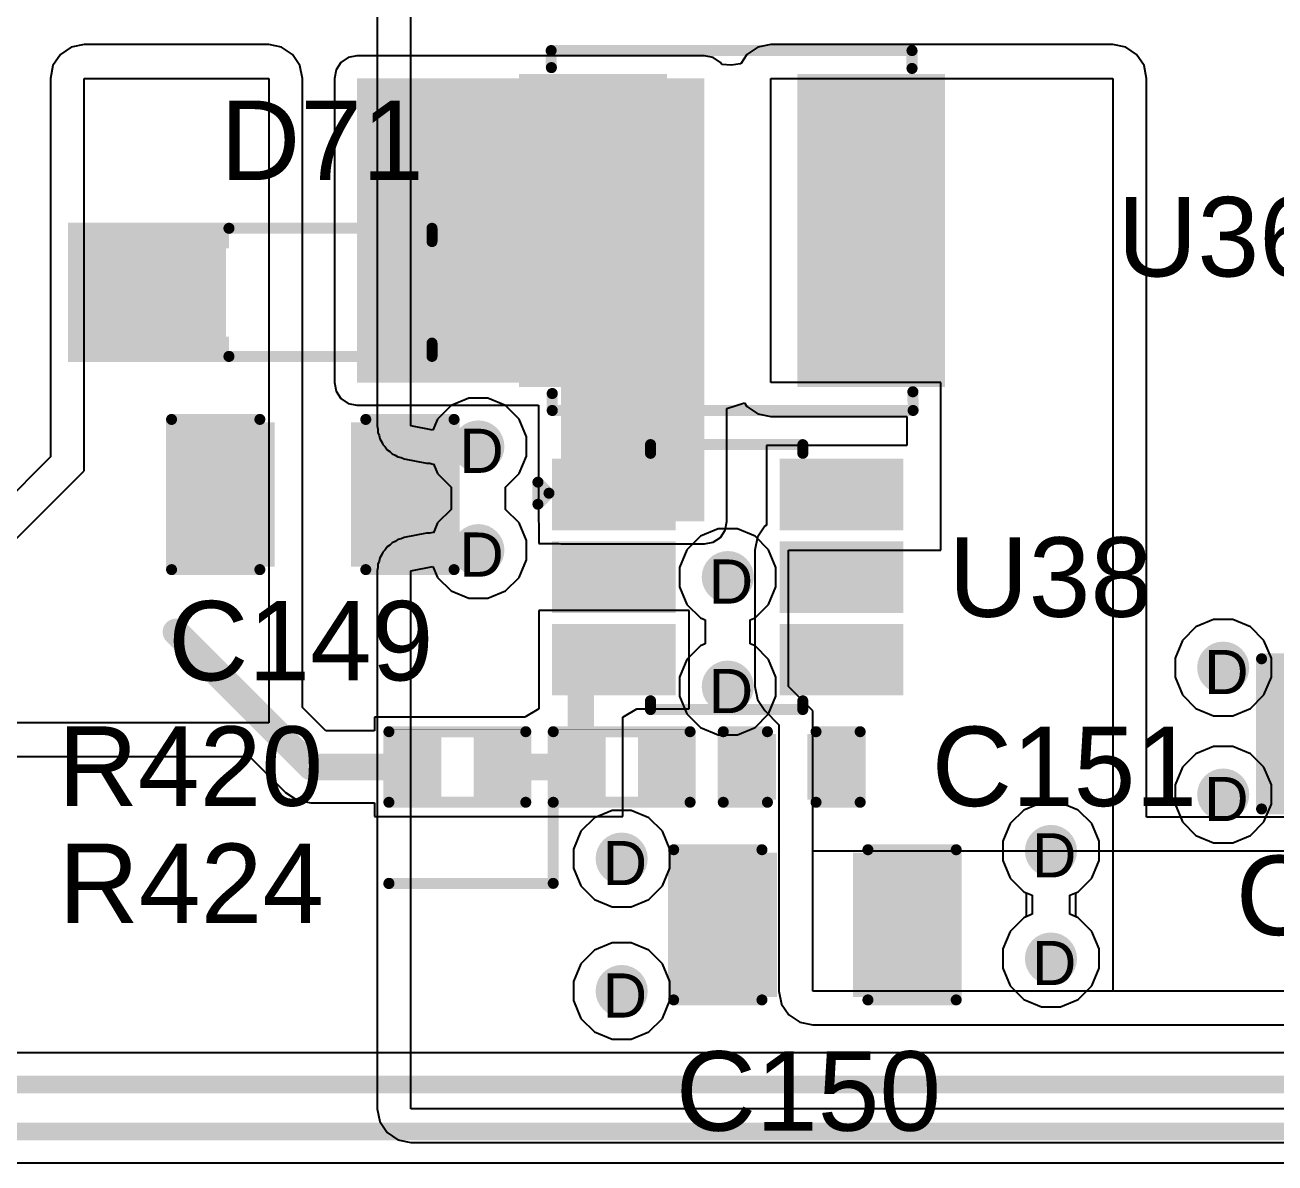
# Model space of a CAD drawing. Header units: inches. Extents: x -11 to 5428, y 0 to 5423.
# Drawn here: x 196.88 to 211.26, y 76.24 to 89.33 of the extents above; entities that cross this region are included whole.
import ezdxf

# ---------------------------------------------------------------- set-up
doc = ezdxf.new("R2010")
doc.units = ezdxf.units.IN
for name, color, linetype in [('Bottom Layer', 5, 'Continuous'), ('Drill Drawing', 1, 'Continuous'), ('GND', 16, 'Continuous'), ('PWR', 76, 'Continuous'), ('Top Layer', 1, 'Continuous'), ('Top Overlay', 2, 'Continuous'), ('Top Paste', 8, 'Continuous'), ('Top Solder', 216, 'Continuous'), ('Via Holes', 16, 'Continuous')]:
    doc.layers.add(name, color=color, linetype=linetype)
doc.styles.add('Arial', font='', dxfattribs={"height": 0.2})
doc.styles.get('Arial').set_extended_font_data('Arial')

# ---------------------------------------------------------------- blocks, each defined once
blk = doc.blocks.new('SOT_23_6_636')
at = {"layer": 'Top Layer'}
for points in [[(-1.92, 1.26), (-0.7, 1.26), (-0.7, 0.64), (-1.92, 0.64)], [(0.7, 1.26), (1.92, 1.26), (1.92, 0.64), (0.7, 0.64)], [(-1.92, 0.31), (-0.7, 0.31), (-0.7, -0.31), (-1.92, -0.31)], [(0.7, 0.31), (1.92, 0.31), (1.92, -0.31), (0.7, -0.31)], [(-1.92, -0.64), (-0.7, -0.64), (-0.7, -1.26), (-1.92, -1.26)], [(0.7, -0.64), (1.92, -0.64), (1.92, -1.26), (0.7, -1.26)]]:
    blk.add_hatch(color=1, dxfattribs=at).paths.add_polyline_path(points)
at = {"layer": 'Top Paste'}
for points in [[(-1.92, 1.26), (-0.7, 1.26), (-0.7, 0.64), (-1.92, 0.64)], [(0.7, 1.26), (1.92, 1.26), (1.92, 0.64), (0.7, 0.64)], [(-1.92, 0.31), (-0.7, 0.31), (-0.7, -0.31), (-1.92, -0.31)], [(0.7, 0.31), (1.92, 0.31), (1.92, -0.31), (0.7, -0.31)], [(-1.92, -0.64), (-0.7, -0.64), (-0.7, -1.26), (-1.92, -1.26)], [(0.7, -0.64), (1.92, -0.64), (1.92, -1.26), (0.7, -1.26)]]:
    blk.add_hatch(color=8, dxfattribs=at).paths.add_polyline_path(points)
at = {"layer": 'Top Solder'}
for points in [[(-2.022, 1.362), (-0.598, 1.362), (-0.598, 0.538), (-2.022, 0.538)], [(0.598, 1.362), (2.022, 1.362), (2.022, 0.538), (0.598, 0.538)], [(-2.022, 0.412), (-0.598, 0.412), (-0.598, -0.412), (-2.022, -0.412)], [(0.598, 0.412), (2.022, 0.412), (2.022, -0.412), (0.598, -0.412)], [(-2.022, -0.538), (-0.598, -0.538), (-0.598, -1.362), (-2.022, -1.362)], [(0.598, -0.538), (2.022, -0.538), (2.022, -1.362), (0.598, -1.362)]]:
    blk.add_hatch(color=216, dxfattribs=at).paths.add_polyline_path(points)
at = {"layer": 'Top Overlay'}
for points in [[(-0.889, 1.424, 0.127, 0.127, 0), (-0.889, 1.524, 0.127, 0.127, 0)], [(-0.889, 1.524, 0.127, 0.127, 0), (0.864, 1.524, 0.127, 0.127, 0)], [(0.864, 1.424, 0.127, 0.127, 0), (0.864, 1.524, 0.127, 0.127, 0)], [(-2.184, 0.838, 0.127, 0.127, 0), (-2.184, 1.092, 0.127, 0.127, 0)], [(-2.184, 1.092, 0.127, 0.127, 0), (-2.057, 0.965, 0.127, 0.127, 0)], [(-2.184, 0.838, 0.127, 0.127, 0), (-2.057, 0.965, 0.127, 0.127, 0)], [(-0.889, -1.524, 0.127, 0.127, 0), (-0.889, -1.424, 0.127, 0.127, 0)], [(0.864, -1.524, 0.127, 0.127, 0), (0.864, -1.424, 0.127, 0.127, 0)], [(-0.889, -1.524, 0.127, 0.127, 0), (0.864, -1.524, 0.127, 0.127, 0)]]:
    blk.add_lwpolyline(points, format="xyseb", dxfattribs=at)
for points in [[(-0.921, 1.524, 0.0635, 0.0635, 1), (-0.857, 1.524, 0.0635, 0.0635, 1)], [(-0.921, 1.524, 0.0635, 0.0635, 1), (-0.857, 1.524, 0.0635, 0.0635, 1)], [(0.832, 1.524, 0.0635, 0.0635, 1), (0.895, 1.524, 0.0635, 0.0635, 1)], [(0.832, 1.524, 0.0635, 0.0635, 1), (0.895, 1.524, 0.0635, 0.0635, 1)], [(-0.921, 1.424, 0.0635, 0.0635, 1), (-0.857, 1.424, 0.0635, 0.0635, 1)], [(0.832, 1.424, 0.0635, 0.0635, 1), (0.895, 1.424, 0.0635, 0.0635, 1)], [(-2.216, 1.092, 0.0635, 0.0635, 1), (-2.153, 1.092, 0.0635, 0.0635, 1)], [(-2.216, 1.092, 0.0635, 0.0635, 1), (-2.153, 1.092, 0.0635, 0.0635, 1)], [(-2.089, 0.965, 0.0635, 0.0635, 1), (-2.026, 0.965, 0.0635, 0.0635, 1)], [(-2.089, 0.965, 0.0635, 0.0635, 1), (-2.026, 0.965, 0.0635, 0.0635, 1)], [(-2.216, 0.838, 0.0635, 0.0635, 1), (-2.153, 0.838, 0.0635, 0.0635, 1)], [(-2.216, 0.838, 0.0635, 0.0635, 1), (-2.153, 0.838, 0.0635, 0.0635, 1)], [(-0.921, -1.424, 0.0635, 0.0635, 1), (-0.857, -1.424, 0.0635, 0.0635, 1)], [(0.832, -1.424, 0.0635, 0.0635, 1), (0.895, -1.424, 0.0635, 0.0635, 1)], [(-0.921, -1.524, 0.0635, 0.0635, 1), (-0.857, -1.524, 0.0635, 0.0635, 1)], [(-0.921, -1.524, 0.0635, 0.0635, 1), (-0.857, -1.524, 0.0635, 0.0635, 1)], [(0.832, -1.524, 0.0635, 0.0635, 1), (0.895, -1.524, 0.0635, 0.0635, 1)], [(0.832, -1.524, 0.0635, 0.0635, 1), (0.895, -1.524, 0.0635, 0.0635, 1)]]:
    blk.add_lwpolyline(points, format="xyseb", close=True, dxfattribs=at)
blk = doc.blocks.new('R___0402_652')
at = {"layer": 'Top Layer'}
for points in [[(-0.698, -0.318), (-0.698, 0.317), (-0.241, 0.317), (-0.241, -0.318)], [(0.241, -0.318), (0.241, 0.317), (0.699, 0.317), (0.699, -0.318)]]:
    blk.add_hatch(color=1, dxfattribs=at).paths.add_polyline_path(points)
at = {"layer": 'Top Paste'}
for points in [[(-0.698, -0.318), (-0.698, 0.317), (-0.241, 0.317), (-0.241, -0.318)], [(0.241, -0.318), (0.241, 0.317), (0.699, 0.317), (0.699, -0.318)]]:
    blk.add_hatch(color=8, dxfattribs=at).paths.add_polyline_path(points)
at = {"layer": 'Top Solder'}
for points in [[(-0.753, -0.373), (-0.753, 0.372), (-0.186, 0.372), (-0.186, -0.373)], [(0.186, -0.373), (0.186, 0.372), (0.754, 0.372), (0.754, -0.373)]]:
    blk.add_hatch(color=216, dxfattribs=at).paths.add_polyline_path(points)
at = {"layer": 'Top Overlay'}
for points in [[(0.787, 0.406, 0.127, 0.127, 0), (-0.787, 0.406, 0.127, 0.127, 0)], [(-0.787, 0.406, 0.127, 0.127, 0), (-0.787, -0.406, 0.127, 0.127, 0)], [(0.787, 0.406, 0.127, 0.127, 0), (0.787, -0.406, 0.127, 0.127, 0)], [(0.787, -0.406, 0.127, 0.127, 0), (-0.787, -0.406, 0.127, 0.127, 0)], [(0.813, -0.432, 0.00323, 0.00323, 0), (-0.813, -0.432, 0.00323, 0.00323, 0)]]:
    blk.add_lwpolyline(points, format="xyseb", dxfattribs=at)
for points in [[(-0.819, 0.406, 0.0635, 0.0635, 1), (-0.756, 0.406, 0.0635, 0.0635, 1)], [(-0.819, 0.406, 0.0635, 0.0635, 1), (-0.756, 0.406, 0.0635, 0.0635, 1)], [(0.756, 0.406, 0.0635, 0.0635, 1), (0.819, 0.406, 0.0635, 0.0635, 1)], [(0.756, 0.406, 0.0635, 0.0635, 1), (0.819, 0.406, 0.0635, 0.0635, 1)], [(-0.819, -0.406, 0.0635, 0.0635, 1), (-0.756, -0.406, 0.0635, 0.0635, 1)], [(-0.819, -0.406, 0.0635, 0.0635, 1), (-0.756, -0.406, 0.0635, 0.0635, 1)], [(-0.814, -0.432, 0.00161, 0.00161, 1), (-0.812, -0.432, 0.00161, 0.00161, 1)], [(0.756, -0.406, 0.0635, 0.0635, 1), (0.819, -0.406, 0.0635, 0.0635, 1)], [(0.756, -0.406, 0.0635, 0.0635, 1), (0.819, -0.406, 0.0635, 0.0635, 1)], [(0.812, -0.432, 0.00161, 0.00161, 1), (0.814, -0.432, 0.00161, 0.00161, 1)]]:
    blk.add_lwpolyline(points, format="xyseb", close=True, dxfattribs=at)
blk = doc.blocks.new('R___0402_656')
at = {"layer": 'Top Layer'}
for points in [[(-0.699, -0.317), (-0.699, 0.318), (-0.241, 0.318), (-0.241, -0.317)], [(0.241, -0.317), (0.241, 0.318), (0.698, 0.318), (0.698, -0.317)]]:
    blk.add_hatch(color=1, dxfattribs=at).paths.add_polyline_path(points)
at = {"layer": 'Top Paste'}
for points in [[(-0.699, -0.317), (-0.699, 0.318), (-0.241, 0.318), (-0.241, -0.317)], [(0.241, -0.317), (0.241, 0.318), (0.698, 0.318), (0.698, -0.317)]]:
    blk.add_hatch(color=8, dxfattribs=at).paths.add_polyline_path(points)
at = {"layer": 'Top Solder'}
for points in [[(-0.754, -0.372), (-0.754, 0.373), (-0.186, 0.373), (-0.186, -0.372)], [(0.186, -0.372), (0.186, 0.373), (0.753, 0.373), (0.753, -0.372)]]:
    blk.add_hatch(color=216, dxfattribs=at).paths.add_polyline_path(points)
at = {"layer": 'Top Overlay'}
for points in [[(0.787, 0.406, 0.127, 0.127, 0), (-0.787, 0.406, 0.127, 0.127, 0)], [(-0.787, 0.406, 0.127, 0.127, 0), (-0.787, -0.406, 0.127, 0.127, 0)], [(0.787, 0.406, 0.127, 0.127, 0), (0.787, -0.406, 0.127, 0.127, 0)], [(0.787, -0.406, 0.127, 0.127, 0), (-0.787, -0.406, 0.127, 0.127, 0)], [(0.813, -0.432, 0.00323, 0.00323, 0), (-0.813, -0.432, 0.00323, 0.00323, 0)]]:
    blk.add_lwpolyline(points, format="xyseb", dxfattribs=at)
for points in [[(-0.819, 0.406, 0.0635, 0.0635, 1), (-0.756, 0.406, 0.0635, 0.0635, 1)], [(-0.819, 0.406, 0.0635, 0.0635, 1), (-0.756, 0.406, 0.0635, 0.0635, 1)], [(0.756, 0.406, 0.0635, 0.0635, 1), (0.819, 0.406, 0.0635, 0.0635, 1)], [(0.756, 0.406, 0.0635, 0.0635, 1), (0.819, 0.406, 0.0635, 0.0635, 1)], [(-0.819, -0.406, 0.0635, 0.0635, 1), (-0.756, -0.406, 0.0635, 0.0635, 1)], [(-0.819, -0.406, 0.0635, 0.0635, 1), (-0.756, -0.406, 0.0635, 0.0635, 1)], [(-0.814, -0.432, 0.00161, 0.00161, 1), (-0.812, -0.432, 0.00161, 0.00161, 1)], [(0.756, -0.406, 0.0635, 0.0635, 1), (0.819, -0.406, 0.0635, 0.0635, 1)], [(0.756, -0.406, 0.0635, 0.0635, 1), (0.819, -0.406, 0.0635, 0.0635, 1)], [(0.812, -0.432, 0.00161, 0.00161, 1), (0.814, -0.432, 0.00161, 0.00161, 1)]]:
    blk.add_lwpolyline(points, format="xyseb", close=True, dxfattribs=at)
blk = doc.blocks.new('YNR4018_220M_769')
at = {"layer": 'Top Layer'}
for points in [[(-2.4, 1.75), (-0.8, 1.75), (-0.8, -1.75), (-2.4, -1.75)], [(0.8, 1.75), (2.4, 1.75), (2.4, -1.75), (0.8, -1.75)]]:
    blk.add_hatch(color=1, dxfattribs=at).paths.add_polyline_path(points)
at = {"layer": 'Top Paste'}
for points in [[(-2.4, 1.75), (-0.8, 1.75), (-0.8, -1.75), (-2.4, -1.75)], [(0.8, 1.75), (2.4, 1.75), (2.4, -1.75), (0.8, -1.75)]]:
    blk.add_hatch(color=8, dxfattribs=at).paths.add_polyline_path(points)
at = {"layer": 'Top Solder'}
for points in [[(-2.451, 1.801), (-0.749, 1.801), (-0.749, -1.801), (-2.451, -1.801)], [(0.749, 1.801), (2.451, 1.801), (2.451, -1.801), (0.749, -1.801)]]:
    blk.add_hatch(color=216, dxfattribs=at).paths.add_polyline_path(points)
at = {"layer": 'Top Overlay'}
for points in [[(-2.08, 1.855, 0.127, 0.127, 0), (-2.083, 2.07, 0.127, 0.127, 0)], [(2.07, 2.07, 0.127, 0.127, 0), (-2.083, 2.07, 0.127, 0.127, 0)], [(2.07, 2.07, 0.127, 0.127, 0), (2.07, 1.875, 0.127, 0.127, 0)], [(-2.07, -1.865, 0.127, 0.127, 0), (-2.07, -2.071, 0.127, 0.127, 0)], [(2.083, -2.071, 0.127, 0.127, 0), (2.08, -1.875, 0.127, 0.127, 0)], [(2.083, -2.071, 0.127, 0.127, 0), (-2.07, -2.071, 0.127, 0.127, 0)]]:
    blk.add_lwpolyline(points, format="xyseb", dxfattribs=at)
for points in [[(-2.114, 2.07, 0.0635, 0.0635, 1), (-2.051, 2.07, 0.0635, 0.0635, 1)], [(-2.114, 2.07, 0.0635, 0.0635, 1), (-2.051, 2.07, 0.0635, 0.0635, 1)], [(2.038, 2.07, 0.0635, 0.0635, 1), (2.102, 2.07, 0.0635, 0.0635, 1)], [(2.038, 2.07, 0.0635, 0.0635, 1), (2.102, 2.07, 0.0635, 0.0635, 1)], [(-2.112, 1.855, 0.0635, 0.0635, 1), (-2.048, 1.855, 0.0635, 0.0635, 1)], [(2.038, 1.875, 0.0635, 0.0635, 1), (2.102, 1.875, 0.0635, 0.0635, 1)], [(-2.102, -1.865, 0.0635, 0.0635, 1), (-2.038, -1.865, 0.0635, 0.0635, 1)], [(2.048, -1.875, 0.0635, 0.0635, 1), (2.112, -1.875, 0.0635, 0.0635, 1)], [(-2.102, -2.071, 0.0635, 0.0635, 1), (-2.038, -2.071, 0.0635, 0.0635, 1)], [(-2.102, -2.071, 0.0635, 0.0635, 1), (-2.038, -2.071, 0.0635, 0.0635, 1)], [(2.051, -2.071, 0.0635, 0.0635, 1), (2.114, -2.071, 0.0635, 0.0635, 1)], [(2.051, -2.071, 0.0635, 0.0635, 1), (2.114, -2.071, 0.0635, 0.0635, 1)]]:
    blk.add_lwpolyline(points, format="xyseb", close=True, dxfattribs=at)
blk = doc.blocks.new('SOD_123_778')
at = {"layer": 'Top Layer'}
for points in [[(-1.1, 0.45), (-1.1, -0.45), (-2.05, -0.45), (-2.05, 0.45)], [(2.05, 0.45), (2.05, -0.45), (1.1, -0.45), (1.1, 0.45)]]:
    blk.add_hatch(color=1, dxfattribs=at).paths.add_polyline_path(points)
at = {"layer": 'Top Overlay'}
for points in [[(0.965, 0.508), (2.819, 0.508), (2.819, 0.8), (0.965, 0.8)], [(2.12, -0.788), (2.819, -0.788), (2.819, 0.786), (2.12, 0.786)], [(0.965, -0.8), (2.819, -0.8), (2.819, -0.508), (0.965, -0.508)]]:
    blk.add_hatch(color=2, dxfattribs=at).paths.add_polyline_path(points)
at = {"layer": 'Top Paste'}
for points in [[(-1.1, 0.45), (-1.1, -0.45), (-2.05, -0.45), (-2.05, 0.45)], [(2.05, 0.45), (2.05, -0.45), (1.1, -0.45), (1.1, 0.45)]]:
    blk.add_hatch(color=8, dxfattribs=at).paths.add_polyline_path(points)
at = {"layer": 'Top Solder'}
for points in [[(-0.998, 0.552), (-0.998, -0.552), (-2.152, -0.552), (-2.152, 0.552)], [(2.152, 0.552), (2.152, -0.552), (0.998, -0.552), (0.998, 0.552)]]:
    blk.add_hatch(color=216, dxfattribs=at).paths.add_polyline_path(points)
at = {"layer": 'Top Overlay'}
for points in [[(0.965, 0.737, 0.127, 0.127, 0), (-1.372, 0.737, 0.127, 0.127, 0)], [(-1.372, 0.737, 0.127, 0.127, 0), (-1.372, 0.584, 0.127, 0.127, 0)], [(-1.372, -0.584, 0.127, 0.127, 0), (-1.372, -0.737, 0.127, 0.127, 0)], [(0.965, -0.737, 0.127, 0.127, 0), (-1.372, -0.737, 0.127, 0.127, 0)]]:
    blk.add_lwpolyline(points, format="xyseb", dxfattribs=at)
for points in [[(-1.403, 0.737, 0.0635, 0.0635, 1), (-1.34, 0.737, 0.0635, 0.0635, 1)], [(-1.403, 0.737, 0.0635, 0.0635, 1), (-1.34, 0.737, 0.0635, 0.0635, 1)], [(0.933, 0.737, 0.0635, 0.0635, 1), (0.997, 0.737, 0.0635, 0.0635, 1)], [(-1.403, 0.584, 0.0635, 0.0635, 1), (-1.34, 0.584, 0.0635, 0.0635, 1)], [(-1.403, -0.584, 0.0635, 0.0635, 1), (-1.34, -0.584, 0.0635, 0.0635, 1)], [(-1.403, -0.737, 0.0635, 0.0635, 1), (-1.34, -0.737, 0.0635, 0.0635, 1)], [(-1.403, -0.737, 0.0635, 0.0635, 1), (-1.34, -0.737, 0.0635, 0.0635, 1)], [(0.933, -0.737, 0.0635, 0.0635, 1), (0.997, -0.737, 0.0635, 0.0635, 1)]]:
    blk.add_lwpolyline(points, format="xyseb", close=True, dxfattribs=at)
blk = doc.blocks.new('C___0402_782')
at = {"layer": 'Top Layer'}
for points in [[(-0.698, -0.318), (-0.698, 0.317), (-0.241, 0.317), (-0.241, -0.318)], [(0.241, -0.318), (0.241, 0.317), (0.699, 0.317), (0.699, -0.318)]]:
    blk.add_hatch(color=1, dxfattribs=at).paths.add_polyline_path(points)
at = {"layer": 'Top Paste'}
for points in [[(-0.698, -0.318), (-0.698, 0.317), (-0.241, 0.317), (-0.241, -0.318)], [(0.241, -0.318), (0.241, 0.317), (0.699, 0.317), (0.699, -0.318)]]:
    blk.add_hatch(color=8, dxfattribs=at).paths.add_polyline_path(points)
at = {"layer": 'Top Solder'}
for points in [[(-0.758, -0.378), (-0.758, 0.377), (-0.181, 0.377), (-0.181, -0.378)], [(0.181, -0.378), (0.181, 0.377), (0.759, 0.377), (0.759, -0.378)]]:
    blk.add_hatch(color=216, dxfattribs=at).paths.add_polyline_path(points)
at = {"layer": 'Top Overlay'}
for points in [[(-0.787, 0.406, 0.127, 0.127, 0), (-0.787, -0.406, 0.127, 0.127, 0)], [(-0.279, 0.406, 0.127, 0.127, 0), (-0.787, 0.406, 0.127, 0.127, 0)], [(0.787, 0.406, 0.127, 0.127, 0), (0.279, 0.406, 0.127, 0.127, 0)], [(0.787, 0.406, 0.127, 0.127, 0), (0.787, -0.406, 0.127, 0.127, 0)], [(-0.279, -0.406, 0.127, 0.127, 0), (-0.787, -0.406, 0.127, 0.127, 0)], [(0.787, -0.406, 0.127, 0.127, 0), (0.279, -0.406, 0.127, 0.127, 0)]]:
    blk.add_lwpolyline(points, format="xyseb", dxfattribs=at)
for points in [[(-0.819, 0.406, 0.0635, 0.0635, 1), (-0.756, 0.406, 0.0635, 0.0635, 1)], [(-0.819, 0.406, 0.0635, 0.0635, 1), (-0.756, 0.406, 0.0635, 0.0635, 1)], [(-0.311, 0.406, 0.0635, 0.0635, 1), (-0.248, 0.406, 0.0635, 0.0635, 1)], [(0.248, 0.406, 0.0635, 0.0635, 1), (0.311, 0.406, 0.0635, 0.0635, 1)], [(0.756, 0.406, 0.0635, 0.0635, 1), (0.819, 0.406, 0.0635, 0.0635, 1)], [(0.756, 0.406, 0.0635, 0.0635, 1), (0.819, 0.406, 0.0635, 0.0635, 1)], [(-0.819, -0.406, 0.0635, 0.0635, 1), (-0.756, -0.406, 0.0635, 0.0635, 1)], [(-0.819, -0.406, 0.0635, 0.0635, 1), (-0.756, -0.406, 0.0635, 0.0635, 1)], [(-0.311, -0.406, 0.0635, 0.0635, 1), (-0.248, -0.406, 0.0635, 0.0635, 1)], [(0.248, -0.406, 0.0635, 0.0635, 1), (0.311, -0.406, 0.0635, 0.0635, 1)], [(0.756, -0.406, 0.0635, 0.0635, 1), (0.819, -0.406, 0.0635, 0.0635, 1)], [(0.756, -0.406, 0.0635, 0.0635, 1), (0.819, -0.406, 0.0635, 0.0635, 1)]]:
    blk.add_lwpolyline(points, format="xyseb", close=True, dxfattribs=at)
blk = doc.blocks.new('C___0805_783')
at = {"layer": 'Top Layer'}
for points in [[(-1.524, 0.762), (-0.508, 0.762), (-0.508, -0.762), (-1.524, -0.762)], [(0.508, 0.762), (1.524, 0.762), (1.524, -0.762), (0.508, -0.762)]]:
    blk.add_hatch(color=1, dxfattribs=at).paths.add_polyline_path(points)
at = {"layer": 'Top Paste'}
for points in [[(-1.524, 0.762), (-0.508, 0.762), (-0.508, -0.762), (-1.524, -0.762)], [(0.508, 0.762), (1.524, 0.762), (1.524, -0.762), (0.508, -0.762)]]:
    blk.add_hatch(color=8, dxfattribs=at).paths.add_polyline_path(points)
at = {"layer": 'Top Solder'}
for points in [[(-1.594, 0.832), (-0.438, 0.832), (-0.438, -0.832), (-1.594, -0.832)], [(0.438, 0.832), (1.594, 0.832), (1.594, -0.832), (0.438, -0.832)]]:
    blk.add_hatch(color=216, dxfattribs=at).paths.add_polyline_path(points)
at = {"layer": 'Top Overlay'}
for points in [[(-1.626, -0.864, 0.127, 0.127, 0), (-1.626, 0.864, 0.127, 0.127, 0)], [(-1.626, 0.864, 0.127, 0.127, 0), (-0.61, 0.864, 0.127, 0.127, 0)], [(0.61, 0.864, 0.127, 0.127, 0), (1.626, 0.864, 0.127, 0.127, 0)], [(1.626, -0.864, 0.127, 0.127, 0), (1.626, 0.864, 0.127, 0.127, 0)], [(-1.626, -0.864, 0.127, 0.127, 0), (-0.61, -0.864, 0.127, 0.127, 0)], [(0.61, -0.864, 0.127, 0.127, 0), (1.626, -0.864, 0.127, 0.127, 0)]]:
    blk.add_lwpolyline(points, format="xyseb", dxfattribs=at)
for points in [[(-1.657, 0.864, 0.0635, 0.0635, 1), (-1.594, 0.864, 0.0635, 0.0635, 1)], [(-1.657, 0.864, 0.0635, 0.0635, 1), (-1.594, 0.864, 0.0635, 0.0635, 1)], [(-0.641, 0.864, 0.0635, 0.0635, 1), (-0.578, 0.864, 0.0635, 0.0635, 1)], [(0.578, 0.864, 0.0635, 0.0635, 1), (0.641, 0.864, 0.0635, 0.0635, 1)], [(1.594, 0.864, 0.0635, 0.0635, 1), (1.657, 0.864, 0.0635, 0.0635, 1)], [(1.594, 0.864, 0.0635, 0.0635, 1), (1.657, 0.864, 0.0635, 0.0635, 1)], [(-1.657, -0.864, 0.0635, 0.0635, 1), (-1.594, -0.864, 0.0635, 0.0635, 1)], [(-1.657, -0.864, 0.0635, 0.0635, 1), (-1.594, -0.864, 0.0635, 0.0635, 1)], [(-0.641, -0.864, 0.0635, 0.0635, 1), (-0.578, -0.864, 0.0635, 0.0635, 1)], [(0.578, -0.864, 0.0635, 0.0635, 1), (0.641, -0.864, 0.0635, 0.0635, 1)], [(1.594, -0.864, 0.0635, 0.0635, 1), (1.657, -0.864, 0.0635, 0.0635, 1)], [(1.594, -0.864, 0.0635, 0.0635, 1), (1.657, -0.864, 0.0635, 0.0635, 1)]]:
    blk.add_lwpolyline(points, format="xyseb", close=True, dxfattribs=at)
blk = doc.blocks.new('C___0805_784')
at = {"layer": 'Top Layer'}
for points in [[(-1.524, 0.762), (-0.508, 0.762), (-0.508, -0.762), (-1.524, -0.762)], [(0.508, 0.762), (1.524, 0.762), (1.524, -0.762), (0.508, -0.762)]]:
    blk.add_hatch(color=1, dxfattribs=at).paths.add_polyline_path(points)
at = {"layer": 'Top Paste'}
for points in [[(-1.524, 0.762), (-0.508, 0.762), (-0.508, -0.762), (-1.524, -0.762)], [(0.508, 0.762), (1.524, 0.762), (1.524, -0.762), (0.508, -0.762)]]:
    blk.add_hatch(color=8, dxfattribs=at).paths.add_polyline_path(points)
at = {"layer": 'Top Solder'}
for points in [[(-1.594, 0.832), (-0.438, 0.832), (-0.438, -0.832), (-1.594, -0.832)], [(0.438, 0.832), (1.594, 0.832), (1.594, -0.832), (0.438, -0.832)]]:
    blk.add_hatch(color=216, dxfattribs=at).paths.add_polyline_path(points)
at = {"layer": 'Top Overlay'}
for points in [[(-1.626, 0.864, 0.127, 0.127, 0), (-1.626, -0.864, 0.127, 0.127, 0)], [(-0.61, 0.864, 0.127, 0.127, 0), (-1.626, 0.864, 0.127, 0.127, 0)], [(1.626, 0.864, 0.127, 0.127, 0), (0.61, 0.864, 0.127, 0.127, 0)], [(1.626, 0.864, 0.127, 0.127, 0), (1.626, -0.864, 0.127, 0.127, 0)], [(-0.61, -0.864, 0.127, 0.127, 0), (-1.626, -0.864, 0.127, 0.127, 0)], [(1.626, -0.864, 0.127, 0.127, 0), (0.61, -0.864, 0.127, 0.127, 0)]]:
    blk.add_lwpolyline(points, format="xyseb", dxfattribs=at)
for points in [[(-1.657, 0.864, 0.0635, 0.0635, 1), (-1.594, 0.864, 0.0635, 0.0635, 1)], [(-1.657, 0.864, 0.0635, 0.0635, 1), (-1.594, 0.864, 0.0635, 0.0635, 1)], [(-0.641, 0.864, 0.0635, 0.0635, 1), (-0.578, 0.864, 0.0635, 0.0635, 1)], [(0.578, 0.864, 0.0635, 0.0635, 1), (0.641, 0.864, 0.0635, 0.0635, 1)], [(1.594, 0.864, 0.0635, 0.0635, 1), (1.657, 0.864, 0.0635, 0.0635, 1)], [(1.594, 0.864, 0.0635, 0.0635, 1), (1.657, 0.864, 0.0635, 0.0635, 1)], [(-1.657, -0.864, 0.0635, 0.0635, 1), (-1.594, -0.864, 0.0635, 0.0635, 1)], [(-1.657, -0.864, 0.0635, 0.0635, 1), (-1.594, -0.864, 0.0635, 0.0635, 1)], [(-0.641, -0.864, 0.0635, 0.0635, 1), (-0.578, -0.864, 0.0635, 0.0635, 1)], [(0.578, -0.864, 0.0635, 0.0635, 1), (0.641, -0.864, 0.0635, 0.0635, 1)], [(1.594, -0.864, 0.0635, 0.0635, 1), (1.657, -0.864, 0.0635, 0.0635, 1)], [(1.594, -0.864, 0.0635, 0.0635, 1), (1.657, -0.864, 0.0635, 0.0635, 1)]]:
    blk.add_lwpolyline(points, format="xyseb", close=True, dxfattribs=at)
blk = doc.blocks.new('C___0805_789')
at = {"layer": 'Top Layer'}
for points in [[(-1.524, 0.762), (-0.508, 0.762), (-0.508, -0.762), (-1.524, -0.762)], [(0.508, 0.762), (1.524, 0.762), (1.524, -0.762), (0.508, -0.762)]]:
    blk.add_hatch(color=1, dxfattribs=at).paths.add_polyline_path(points)
at = {"layer": 'Top Paste'}
for points in [[(-1.524, 0.762), (-0.508, 0.762), (-0.508, -0.762), (-1.524, -0.762)], [(0.508, 0.762), (1.524, 0.762), (1.524, -0.762), (0.508, -0.762)]]:
    blk.add_hatch(color=8, dxfattribs=at).paths.add_polyline_path(points)
at = {"layer": 'Top Solder'}
for points in [[(-1.594, 0.832), (-0.438, 0.832), (-0.438, -0.832), (-1.594, -0.832)], [(0.438, 0.832), (1.594, 0.832), (1.594, -0.832), (0.438, -0.832)]]:
    blk.add_hatch(color=216, dxfattribs=at).paths.add_polyline_path(points)
at = {"layer": 'Top Overlay'}
for points in [[(-1.626, 0.864, 0.127, 0.127, 0), (-0.61, 0.864, 0.127, 0.127, 0)], [(-1.626, -0.864, 0.127, 0.127, 0), (-1.626, 0.864, 0.127, 0.127, 0)], [(0.61, 0.864, 0.127, 0.127, 0), (1.626, 0.864, 0.127, 0.127, 0)], [(1.626, -0.864, 0.127, 0.127, 0), (1.626, 0.864, 0.127, 0.127, 0)], [(-1.626, -0.864, 0.127, 0.127, 0), (-0.61, -0.864, 0.127, 0.127, 0)], [(0.61, -0.864, 0.127, 0.127, 0), (1.626, -0.864, 0.127, 0.127, 0)]]:
    blk.add_lwpolyline(points, format="xyseb", dxfattribs=at)
for points in [[(-1.657, 0.864, 0.0635, 0.0635, 1), (-1.594, 0.864, 0.0635, 0.0635, 1)], [(-1.657, 0.864, 0.0635, 0.0635, 1), (-1.594, 0.864, 0.0635, 0.0635, 1)], [(-0.641, 0.864, 0.0635, 0.0635, 1), (-0.578, 0.864, 0.0635, 0.0635, 1)], [(0.578, 0.864, 0.0635, 0.0635, 1), (0.641, 0.864, 0.0635, 0.0635, 1)], [(1.594, 0.864, 0.0635, 0.0635, 1), (1.657, 0.864, 0.0635, 0.0635, 1)], [(1.594, 0.864, 0.0635, 0.0635, 1), (1.657, 0.864, 0.0635, 0.0635, 1)], [(-1.657, -0.864, 0.0635, 0.0635, 1), (-1.594, -0.864, 0.0635, 0.0635, 1)], [(-1.657, -0.864, 0.0635, 0.0635, 1), (-1.594, -0.864, 0.0635, 0.0635, 1)], [(-0.641, -0.864, 0.0635, 0.0635, 1), (-0.578, -0.864, 0.0635, 0.0635, 1)], [(0.578, -0.864, 0.0635, 0.0635, 1), (0.641, -0.864, 0.0635, 0.0635, 1)], [(1.594, -0.864, 0.0635, 0.0635, 1), (1.657, -0.864, 0.0635, 0.0635, 1)], [(1.594, -0.864, 0.0635, 0.0635, 1), (1.657, -0.864, 0.0635, 0.0635, 1)]]:
    blk.add_lwpolyline(points, format="xyseb", close=True, dxfattribs=at)

msp = doc.modelspace()

# ---------------------------------------------------------------- hatches: boundary and pattern name
at = {"layer": 'Bottom Layer'}
h = msp.add_hatch(color=5, dxfattribs=at)
edge = h.paths.add_edge_path()
edge.add_arc((202.097, 84.48), 0.3, 0, 360)
h = msp.add_hatch(color=5, dxfattribs=at)
edge = h.paths.add_edge_path()
edge.add_arc((202.097, 83.287), 0.3, 0, 360)
h = msp.add_hatch(color=5, dxfattribs=at)
edge = h.paths.add_edge_path()
edge.add_arc((204.967, 82.977), 0.3, 0, 360)
h = msp.add_hatch(color=5, dxfattribs=at)
edge = h.paths.add_edge_path()
edge.add_arc((210.668, 81.935), 0.3, 0, 360)
h = msp.add_hatch(color=5, dxfattribs=at)
edge = h.paths.add_edge_path()
edge.add_arc((204.967, 81.717), 0.3, 0, 360)
h = msp.add_hatch(color=5, dxfattribs=at)
edge = h.paths.add_edge_path()
edge.add_arc((210.668, 80.475), 0.3, 0, 360)
h = msp.add_hatch(color=5, dxfattribs=at)
edge = h.paths.add_edge_path()
edge.add_arc((208.686, 79.826), 0.3, 0, 360)
h = msp.add_hatch(color=5, dxfattribs=at)
edge = h.paths.add_edge_path()
edge.add_arc((203.746, 79.738), 0.3, 0, 360)
h = msp.add_hatch(color=5, dxfattribs=at)
edge = h.paths.add_edge_path()
edge.add_arc((208.686, 78.588), 0.3, 0, 360)
h = msp.add_hatch(color=5, dxfattribs=at)
edge = h.paths.add_edge_path()
edge.add_arc((203.746, 78.214), 0.3, 0, 360)
at = {"layer": 'GND'}
h = msp.add_hatch(color=16, dxfattribs=at)
edge = h.paths.add_edge_path()
edge.add_arc((202.097, 84.48), 0.3, 0, 360)
h = msp.add_hatch(color=16, dxfattribs=at)
edge = h.paths.add_edge_path()
edge.add_arc((202.097, 83.287), 0.3, 0, 360)
h = msp.add_hatch(color=16, dxfattribs=at)
edge = h.paths.add_edge_path()
edge.add_arc((204.967, 82.977), 0.3, 0, 360)
h = msp.add_hatch(color=16, dxfattribs=at)
edge = h.paths.add_edge_path()
edge.add_arc((210.668, 81.935), 0.3, 0, 360)
h = msp.add_hatch(color=16, dxfattribs=at)
edge = h.paths.add_edge_path()
edge.add_arc((204.967, 81.717), 0.3, 0, 360)
h = msp.add_hatch(color=16, dxfattribs=at)
edge = h.paths.add_edge_path()
edge.add_arc((210.668, 80.475), 0.3, 0, 360)
h = msp.add_hatch(color=16, dxfattribs=at)
edge = h.paths.add_edge_path()
edge.add_arc((208.686, 79.826), 0.3, 0, 360)
h = msp.add_hatch(color=16, dxfattribs=at)
edge = h.paths.add_edge_path()
edge.add_arc((203.746, 79.738), 0.3, 0, 360)
h = msp.add_hatch(color=16, dxfattribs=at)
edge = h.paths.add_edge_path()
edge.add_arc((208.686, 78.588), 0.3, 0, 360)
h = msp.add_hatch(color=16, dxfattribs=at)
edge = h.paths.add_edge_path()
edge.add_arc((203.746, 78.214), 0.3, 0, 360)
at = {"layer": 'PWR'}
h = msp.add_hatch(color=76, dxfattribs=at)
edge = h.paths.add_edge_path()
edge.add_arc((202.097, 84.48), 0.3, 0, 360)
h = msp.add_hatch(color=76, dxfattribs=at)
edge = h.paths.add_edge_path()
edge.add_arc((202.097, 83.287), 0.3, 0, 360)
h = msp.add_hatch(color=76, dxfattribs=at)
edge = h.paths.add_edge_path()
edge.add_arc((204.967, 82.977), 0.3, 0, 360)
h = msp.add_hatch(color=76, dxfattribs=at)
edge = h.paths.add_edge_path()
edge.add_arc((210.668, 81.935), 0.3, 0, 360)
h = msp.add_hatch(color=76, dxfattribs=at)
edge = h.paths.add_edge_path()
edge.add_arc((204.967, 81.717), 0.3, 0, 360)
h = msp.add_hatch(color=76, dxfattribs=at)
edge = h.paths.add_edge_path()
edge.add_arc((210.668, 80.475), 0.3, 0, 360)
h = msp.add_hatch(color=76, dxfattribs=at)
edge = h.paths.add_edge_path()
edge.add_arc((208.686, 79.826), 0.3, 0, 360)
h = msp.add_hatch(color=76, dxfattribs=at)
edge = h.paths.add_edge_path()
edge.add_arc((203.746, 79.738), 0.3, 0, 360)
h = msp.add_hatch(color=76, dxfattribs=at)
edge = h.paths.add_edge_path()
edge.add_arc((208.686, 78.588), 0.3, 0, 360)
h = msp.add_hatch(color=76, dxfattribs=at)
edge = h.paths.add_edge_path()
edge.add_arc((203.746, 78.214), 0.3, 0, 360)
at = {"layer": 'Top Layer'}
for points in [[(200.7, 85.214), (204.699, 85.214), (204.699, 88.714), (200.7, 88.714)], [(203.047, 83.617), (204.699, 83.617), (204.699, 88.714), (203.047, 88.714)]]:
    msp.add_hatch(color=1, dxfattribs=at).paths.add_polyline_path(points)
h = msp.add_hatch(color=1, dxfattribs=at)
edge = h.paths.add_edge_path()
edge.add_arc((202.097, 84.48), 0.3, 0, 360)
h = msp.add_hatch(color=1, dxfattribs=at)
edge = h.paths.add_edge_path()
edge.add_arc((202.097, 83.287), 0.3, 0, 360)
h = msp.add_hatch(color=1, dxfattribs=at)
edge = h.paths.add_edge_path()
edge.add_arc((204.967, 82.977), 0.3, 0, 360)
h = msp.add_hatch(color=1, dxfattribs=at)
edge = h.paths.add_edge_path()
edge.add_arc((210.668, 81.935), 0.3, 0, 360)
h = msp.add_hatch(color=1, dxfattribs=at)
edge = h.paths.add_edge_path()
edge.add_arc((204.967, 81.717), 0.3, 0, 360)
h = msp.add_hatch(color=1, dxfattribs=at)
edge = h.paths.add_edge_path()
edge.add_arc((210.668, 80.475), 0.3, 0, 360)
h = msp.add_hatch(color=1, dxfattribs=at)
edge = h.paths.add_edge_path()
edge.add_arc((208.686, 79.826), 0.3, 0, 360)
h = msp.add_hatch(color=1, dxfattribs=at)
edge = h.paths.add_edge_path()
edge.add_arc((203.746, 79.738), 0.3, 0, 360)
h = msp.add_hatch(color=1, dxfattribs=at)
edge = h.paths.add_edge_path()
edge.add_arc((208.686, 78.588), 0.3, 0, 360)
h = msp.add_hatch(color=1, dxfattribs=at)
edge = h.paths.add_edge_path()
edge.add_arc((203.746, 78.214), 0.3, 0, 360)
at = {"layer": 'Via Holes'}
h = msp.add_hatch(color=7, dxfattribs=at)
edge = h.paths.add_edge_path()
edge.add_arc((202.097, 84.48), 0.15, 0, 360)
h = msp.add_hatch(color=7, dxfattribs=at)
edge = h.paths.add_edge_path()
edge.add_arc((202.097, 83.287), 0.15, 0, 360)
h = msp.add_hatch(color=7, dxfattribs=at)
edge = h.paths.add_edge_path()
edge.add_arc((204.967, 82.977), 0.15, 0, 360)
h = msp.add_hatch(color=7, dxfattribs=at)
edge = h.paths.add_edge_path()
edge.add_arc((210.668, 81.935), 0.15, 0, 360)
h = msp.add_hatch(color=7, dxfattribs=at)
edge = h.paths.add_edge_path()
edge.add_arc((204.967, 81.717), 0.15, 0, 360)
h = msp.add_hatch(color=7, dxfattribs=at)
edge = h.paths.add_edge_path()
edge.add_arc((210.668, 80.475), 0.15, 0, 360)
h = msp.add_hatch(color=7, dxfattribs=at)
edge = h.paths.add_edge_path()
edge.add_arc((208.686, 79.826), 0.15, 0, 360)
h = msp.add_hatch(color=7, dxfattribs=at)
edge = h.paths.add_edge_path()
edge.add_arc((203.746, 79.738), 0.15, 0, 360)
h = msp.add_hatch(color=7, dxfattribs=at)
edge = h.paths.add_edge_path()
edge.add_arc((208.686, 78.588), 0.15, 0, 360)
h = msp.add_hatch(color=7, dxfattribs=at)
edge = h.paths.add_edge_path()
edge.add_arc((203.746, 78.214), 0.15, 0, 360)

# ---------------------------------------------------------------- linework, layer by layer
at = {"layer": 'Bottom Layer'}
for p, q in [((208.373, 80.296), (208.217, 80.14)), ((208.576, 80.38), (208.373, 80.296)), ((208.797, 80.38), (208.576, 80.38)), ((209, 80.296), (208.797, 80.38)), ((209.156, 80.14), (209, 80.296)), ((208.217, 80.14), (208.132, 79.937)), ((209.24, 79.937), (209.156, 80.14)), ((208.132, 79.937), (208.132, 79.716)), ((209.24, 79.716), (209.24, 79.937)), ((208.132, 79.716), (208.217, 79.513)), ((209.156, 79.513), (209.24, 79.716)), ((208.217, 79.513), (208.373, 79.357)), ((209, 79.357), (209.156, 79.513)), ((208.373, 79.357), (208.469, 79.317)), ((208.469, 79.317), (208.469, 79.097)), ((208.904, 79.317), (209, 79.357)), ((208.904, 79.097), (208.904, 79.317)), ((208.373, 79.057), (208.217, 78.901)), ((208.469, 79.097), (208.373, 79.057)), ((209, 79.057), (208.904, 79.097)), ((209.156, 78.901), (209, 79.057)), ((208.217, 78.901), (208.132, 78.698)), ((209.24, 78.698), (209.156, 78.901)), ((208.132, 78.698), (208.132, 78.477)), ((209.24, 78.477), (209.24, 78.698)), ((208.132, 78.477), (208.217, 78.274)), ((209.156, 78.274), (209.24, 78.477)), ((208.217, 78.274), (208.373, 78.118)), ((209, 78.118), (209.156, 78.274)), ((208.373, 78.118), (208.576, 78.034)), ((208.797, 78.034), (209, 78.118)), ((208.576, 78.034), (208.797, 78.034))]:
    msp.add_line(p, q, dxfattribs=at)
at = {"layer": 'GND'}
for p, q in [((208.373, 80.296), (208.217, 80.14)), ((208.576, 80.38), (208.373, 80.296)), ((208.797, 80.38), (208.576, 80.38)), ((209, 80.296), (208.797, 80.38)), ((209.156, 80.14), (209, 80.296)), ((208.217, 80.14), (208.132, 79.937)), ((209.24, 79.937), (209.156, 80.14)), ((208.132, 79.937), (208.132, 79.716)), ((209.24, 79.716), (209.24, 79.937)), ((208.132, 79.716), (208.217, 79.513)), ((209.156, 79.513), (209.24, 79.716)), ((208.217, 79.513), (208.373, 79.357)), ((209, 79.357), (209.156, 79.513)), ((208.373, 79.357), (208.402, 79.344)), ((208.402, 79.344), (208.402, 79.07)), ((208.971, 79.344), (209, 79.357)), ((208.971, 79.07), (208.971, 79.344)), ((208.373, 79.057), (208.217, 78.901)), ((208.402, 79.07), (208.373, 79.057)), ((209, 79.057), (208.971, 79.07)), ((209.156, 78.901), (209, 79.057)), ((208.217, 78.901), (208.132, 78.698)), ((209.24, 78.698), (209.156, 78.901)), ((208.132, 78.698), (208.132, 78.477)), ((209.24, 78.477), (209.24, 78.698)), ((208.132, 78.477), (208.217, 78.274)), ((209.156, 78.274), (209.24, 78.477)), ((208.217, 78.274), (208.373, 78.118)), ((209, 78.118), (209.156, 78.274)), ((208.373, 78.118), (208.576, 78.034)), ((208.797, 78.034), (209, 78.118)), ((208.576, 78.034), (208.797, 78.034))]:
    msp.add_line(p, q, dxfattribs=at)
at = {"layer": 'PWR'}
for p, q in [((201.32, 84.717), (201.32, 94.259)), ((200.932, 94.098), (200.932, 84.717)), ((201.987, 85.034), (201.783, 84.95)), ((202.207, 85.034), (201.987, 85.034)), ((202.411, 84.95), (202.207, 85.034)), ((201.783, 84.95), (201.627, 84.794)), ((202.566, 84.794), (202.411, 84.95)), ((201.627, 84.794), (201.574, 84.667)), ((202.651, 84.591), (202.566, 84.794)), ((200.932, 84.717), (200.939, 84.68)), ((200.939, 84.68), (200.939, 84.642)), ((200.939, 84.642), (200.954, 84.606)), ((200.954, 84.606), (200.962, 84.569)), ((201.574, 84.667), (201.32, 84.717)), ((202.651, 84.37), (202.651, 84.591)), ((200.962, 84.569), (200.983, 84.537)), ((200.983, 84.537), (200.997, 84.502)), ((200.997, 84.502), (201.024, 84.475)), ((201.024, 84.475), (201.046, 84.443)), ((201.046, 84.443), (201.078, 84.422)), ((201.078, 84.422), (201.105, 84.394)), ((201.105, 84.394), (201.14, 84.38)), ((201.14, 84.38), (201.172, 84.359)), ((201.172, 84.359), (201.209, 84.351)), ((201.209, 84.351), (201.245, 84.336)), ((201.245, 84.336), (201.499, 84.286)), ((202.566, 84.167), (202.651, 84.37)), ((201.499, 84.286), (201.537, 84.286)), ((201.537, 84.286), (201.574, 84.278)), ((201.574, 84.278), (201.58, 84.28)), ((201.58, 84.28), (201.627, 84.167)), ((201.627, 84.167), (201.783, 84.011)), ((202.411, 84.011), (202.566, 84.167)), ((201.783, 84.011), (201.783, 83.756)), ((202.411, 83.756), (202.411, 84.011)), ((201.783, 83.756), (201.627, 83.6)), ((202.566, 83.6), (202.411, 83.756)), ((201.627, 83.6), (201.58, 83.487)), ((202.651, 83.397), (202.566, 83.6)), ((201.245, 83.431), (201.209, 83.416)), ((201.499, 83.481), (201.245, 83.431)), ((201.537, 83.481), (201.499, 83.481)), ((201.574, 83.489), (201.537, 83.481)), ((201.58, 83.487), (201.574, 83.489)), ((204.653, 83.446), (204.497, 83.29)), ((204.857, 83.531), (204.653, 83.446)), ((205.077, 83.531), (204.857, 83.531)), ((205.281, 83.446), (205.077, 83.531)), ((205.436, 83.29), (205.281, 83.446)), ((201.024, 83.292), (200.997, 83.265)), ((201.046, 83.324), (201.024, 83.292)), ((201.078, 83.346), (201.046, 83.324)), ((201.105, 83.373), (201.078, 83.346)), ((201.14, 83.387), (201.105, 83.373)), ((201.172, 83.408), (201.14, 83.387)), ((201.209, 83.416), (201.172, 83.408)), ((202.651, 83.176), (202.651, 83.397)), ((204.497, 83.29), (204.413, 83.087)), ((205.521, 83.087), (205.436, 83.29)), ((200.954, 83.161), (200.939, 83.125)), ((200.962, 83.198), (200.954, 83.161)), ((200.983, 83.23), (200.962, 83.198)), ((200.997, 83.265), (200.983, 83.23)), ((202.566, 82.973), (202.651, 83.176)), ((200.939, 83.087), (200.932, 83.05)), ((200.932, 83.05), (200.932, 76.86)), ((200.939, 83.125), (200.939, 83.087)), ((201.32, 83.05), (201.574, 83.1)), ((201.32, 76.86), (201.32, 83.05)), ((201.574, 83.1), (201.627, 82.973)), ((204.413, 83.087), (204.413, 82.866)), ((205.521, 82.866), (205.521, 83.087)), ((201.627, 82.973), (201.783, 82.817)), ((202.411, 82.817), (202.566, 82.973)), ((204.413, 82.866), (204.497, 82.663)), ((205.436, 82.663), (205.521, 82.866)), ((201.783, 82.817), (201.987, 82.733)), ((201.987, 82.733), (202.207, 82.733)), ((202.207, 82.733), (202.411, 82.817)), ((204.497, 82.663), (204.653, 82.507)), ((205.281, 82.507), (205.436, 82.663)), ((204.653, 82.507), (204.708, 82.484)), ((204.708, 82.484), (204.708, 82.209)), ((205.225, 82.484), (205.281, 82.507)), ((205.225, 82.209), (205.225, 82.484)), ((210.557, 82.489), (210.354, 82.405)), ((210.778, 82.489), (210.557, 82.489)), ((210.981, 82.405), (210.778, 82.489)), ((210.354, 82.405), (210.198, 82.249)), ((211.137, 82.249), (210.981, 82.405)), ((204.653, 82.186), (204.497, 82.03)), ((204.708, 82.209), (204.653, 82.186)), ((205.281, 82.186), (205.225, 82.209)), ((205.436, 82.03), (205.281, 82.186)), ((210.198, 82.249), (210.114, 82.045)), ((211.222, 82.045), (211.137, 82.249)), ((204.497, 82.03), (204.413, 81.827)), ((205.521, 81.827), (205.436, 82.03)), ((210.114, 82.045), (210.114, 81.825)), ((211.222, 81.825), (211.222, 82.045)), ((204.413, 81.827), (204.413, 81.606)), ((205.521, 81.606), (205.521, 81.827)), ((210.114, 81.825), (210.198, 81.621)), ((211.137, 81.621), (211.222, 81.825)), ((204.413, 81.606), (204.497, 81.403)), ((205.436, 81.403), (205.521, 81.606)), ((210.198, 81.621), (210.354, 81.466)), ((210.981, 81.466), (211.137, 81.621)), ((210.354, 81.466), (210.557, 81.381)), ((210.778, 81.381), (210.981, 81.466)), ((204.497, 81.403), (204.653, 81.247)), ((205.281, 81.247), (205.436, 81.403)), ((210.557, 81.381), (210.778, 81.381)), ((204.653, 81.247), (204.857, 81.163)), ((204.857, 81.163), (205.077, 81.163)), ((205.077, 81.163), (205.281, 81.247)), ((210.557, 81.029), (210.354, 80.944)), ((210.778, 81.029), (210.557, 81.029)), ((210.981, 80.944), (210.778, 81.029)), ((210.354, 80.944), (210.198, 80.789)), ((211.137, 80.789), (210.981, 80.944)), ((210.198, 80.789), (210.114, 80.585)), ((211.222, 80.585), (211.137, 80.789)), ((210.114, 80.585), (210.114, 80.365)), ((211.222, 80.365), (211.222, 80.585)), ((203.636, 80.292), (203.432, 80.208)), ((203.856, 80.292), (203.636, 80.292)), ((204.06, 80.208), (203.856, 80.292)), ((210.114, 80.365), (210.198, 80.161)), ((211.137, 80.161), (211.222, 80.365)), ((203.432, 80.208), (203.276, 80.052)), ((204.215, 80.052), (204.06, 80.208)), ((210.198, 80.161), (210.354, 80.005)), ((210.981, 80.005), (211.137, 80.161)), ((203.276, 80.052), (203.192, 79.848)), ((204.3, 79.848), (204.215, 80.052)), ((210.354, 80.005), (210.557, 79.921)), ((210.778, 79.921), (210.981, 80.005)), ((203.192, 79.848), (203.192, 79.628)), ((204.3, 79.628), (204.3, 79.848)), ((210.557, 79.921), (210.778, 79.921)), ((203.192, 79.628), (203.276, 79.424)), ((204.215, 79.424), (204.3, 79.628)), ((203.276, 79.424), (203.432, 79.268)), ((204.06, 79.268), (204.215, 79.424)), ((203.432, 79.268), (203.636, 79.184)), ((203.856, 79.184), (204.06, 79.268)), ((203.636, 79.184), (203.856, 79.184)), ((203.432, 78.684), (203.276, 78.528)), ((203.636, 78.768), (203.432, 78.684)), ((203.856, 78.768), (203.636, 78.768)), ((204.06, 78.684), (203.856, 78.768)), ((204.215, 78.528), (204.06, 78.684)), ((203.276, 78.528), (203.192, 78.324)), ((204.3, 78.324), (204.215, 78.528)), ((203.192, 78.324), (203.192, 78.104)), ((204.3, 78.104), (204.3, 78.324)), ((203.192, 78.104), (203.276, 77.9)), ((204.215, 77.9), (204.3, 78.104)), ((203.276, 77.9), (203.432, 77.744)), ((204.06, 77.744), (204.215, 77.9)), ((203.432, 77.744), (203.636, 77.66)), ((203.856, 77.66), (204.06, 77.744)), ((203.636, 77.66), (203.856, 77.66)), ((200.932, 76.86), (200.962, 76.712)), ((212.547, 76.86), (201.32, 76.86)), ((200.962, 76.712), (201.046, 76.586)), ((201.046, 76.586), (201.172, 76.502)), ((201.172, 76.502), (201.32, 76.472)), ((201.32, 76.472), (212.547, 76.472))]:
    msp.add_line(p, q, dxfattribs=at)
at = {"layer": 'Top Layer'}
for p, q in [((197.413, 89.073), (197.287, 88.989)), ((197.561, 89.103), (197.413, 89.073)), ((199.684, 89.103), (197.561, 89.103)), ((199.832, 89.073), (199.684, 89.103)), ((199.958, 88.989), (199.832, 89.073)), ((205.313, 89.073), (205.187, 88.989)), ((205.462, 89.103), (205.313, 89.073)), ((209.398, 89.103), (205.462, 89.103)), ((209.546, 89.073), (209.398, 89.103)), ((209.672, 88.989), (209.546, 89.073)), ((197.287, 88.989), (197.202, 88.863)), ((200.042, 88.863), (199.958, 88.989)), ((200.516, 88.898), (200.46, 88.814)), ((200.6, 88.954), (200.516, 88.898)), ((200.7, 88.973), (200.6, 88.954)), ((204.699, 88.973), (200.7, 88.973)), ((204.798, 88.954), (204.699, 88.973)), ((204.882, 88.898), (204.798, 88.954)), ((204.898, 88.873), (204.882, 88.898)), ((205.187, 88.989), (205.117, 88.884)), ((209.757, 88.863), (209.672, 88.989)), ((197.202, 88.863), (197.173, 88.714)), ((200.072, 88.714), (200.042, 88.863)), ((200.46, 88.814), (200.441, 88.714)), ((205.008, 88.868), (204.898, 88.873)), ((205.111, 88.881), (205.008, 88.868)), ((205.117, 88.884), (205.111, 88.881)), ((209.786, 88.714), (209.757, 88.863)), ((197.173, 88.714), (197.173, 84.362)), ((197.561, 84.201), (197.561, 88.714)), ((197.561, 88.714), (199.684, 88.714)), ((199.684, 88.714), (199.684, 81.3)), ((200.072, 81.476), (200.072, 88.714)), ((200.441, 88.714), (200.441, 85.214)), ((205.462, 85.214), (205.462, 88.714)), ((205.462, 88.714), (209.398, 88.714)), ((209.398, 88.714), (209.398, 78.214)), ((209.786, 80.215), (209.786, 88.714)), ((200.441, 85.214), (200.46, 85.115)), ((207.417, 85.214), (205.462, 85.214)), ((207.417, 83.287), (207.417, 85.214)), ((200.46, 85.115), (200.516, 85.031)), ((200.516, 85.031), (200.6, 84.975)), ((200.6, 84.975), (200.7, 84.955)), ((200.7, 84.955), (202.788, 84.955)), ((202.788, 84.955), (202.788, 83.617)), ((204.958, 84.918), (205.161, 84.98)), ((204.958, 83.617), (204.958, 84.918)), ((205.161, 84.98), (205.187, 84.94)), ((205.187, 84.94), (205.313, 84.856)), ((205.313, 84.856), (205.462, 84.826)), ((205.462, 84.826), (207.029, 84.826)), ((207.029, 84.826), (207.029, 84.491)), ((207.029, 84.491), (205.413, 84.491)), ((205.413, 84.491), (205.413, 83.575)), ((197.173, 84.362), (196.59, 83.779)), ((196.751, 83.391), (197.561, 84.201)), ((202.788, 83.617), (202.793, 83.592)), ((202.793, 83.592), (202.793, 83.363)), ((204.938, 83.517), (204.958, 83.617)), ((205.413, 83.575), (205.392, 83.561)), ((204.798, 83.377), (204.882, 83.433)), ((204.882, 83.433), (204.938, 83.517)), ((205.308, 83.435), (205.278, 83.287)), ((205.392, 83.561), (205.308, 83.435)), ((202.793, 83.363), (203.022, 83.363)), ((203.022, 83.363), (203.047, 83.358)), ((203.047, 83.358), (204.699, 83.358)), ((204.699, 83.358), (204.798, 83.377)), ((205.278, 83.287), (205.278, 81.717)), ((205.667, 81.717), (205.667, 83.287)), ((205.667, 83.287), (207.417, 83.287)), ((204.521, 82.591), (202.793, 82.591)), ((202.793, 82.591), (202.793, 81.463)), ((204.521, 81.463), (204.521, 82.591)), ((205.278, 81.717), (205.308, 81.568)), ((205.945, 81.439), (205.667, 81.717)), ((205.308, 81.568), (205.392, 81.442)), ((200.342, 81.207), (200.072, 81.476)), ((202.793, 81.463), (202.631, 81.364)), ((203.758, 81.364), (203.921, 81.463)), ((203.921, 81.463), (204.521, 81.463)), ((205.392, 81.442), (205.556, 81.278)), ((205.945, 78.214), (205.945, 81.439)), ((199.684, 81.3), (193.871, 81.3)), ((202.631, 81.364), (200.903, 81.364)), ((200.903, 81.364), (200.903, 81.207)), ((203.758, 80.221), (203.758, 81.364)), ((205.556, 81.278), (205.556, 79.826)), ((200.903, 81.207), (200.342, 81.207)), ((193.871, 80.912), (199.464, 80.912)), ((199.464, 80.912), (199.877, 80.499)), ((199.877, 80.499), (200.011, 80.409)), ((200.011, 80.409), (200.17, 80.378)), ((200.17, 80.378), (200.903, 80.378)), ((200.903, 80.378), (200.903, 80.221)), ((200.903, 80.221), (203.758, 80.221)), ((212.457, 80.215), (209.786, 80.215)), ((205.556, 79.826), (205.556, 78.214)), ((205.945, 78.214), (205.945, 79.826)), ((205.945, 79.826), (212.618, 79.826)), ((205.556, 78.214), (205.586, 78.065)), ((209.398, 78.214), (205.945, 78.214)), ((213.58, 78.214), (205.945, 78.214)), ((205.586, 78.065), (205.67, 77.939)), ((205.67, 77.939), (205.796, 77.855)), ((205.796, 77.855), (205.945, 77.826)), ((205.945, 77.826), (213.58, 77.826)), ((214.217, 77.502), (191.975, 77.502)), ((190.922, 76.236), (215.097, 76.236))]:
    msp.add_line(p, q, dxfattribs=at)
for points in [[(198.617, 82.346, 0.305, 0.305, 0), (200.17, 80.792, 0.305, 0.305, 0)], [(203.276, 81.869, 0.305, 0.305, 0), (203.433, 82.027, 0.305, 0.305, 0)], [(203.433, 82.027, 0.305, 0.305, 0), (203.657, 82.027, 0.305, 0.305, 0)], [(203.276, 80.792, 0.305, 0.305, 0), (203.276, 81.869, 0.305, 0.305, 0)], [(200.17, 80.792, 0.305, 0.305, 0), (201.386, 80.792, 0.305, 0.305, 0)], [(202.325, 80.792, 0.305, 0.305, 0), (203.276, 80.792, 0.305, 0.305, 0)], [(191.824, 77.14, 0.203, 0.203, 0), (214.367, 77.14, 0.203, 0.203, 0)], [(190.922, 76.598, 0.203, 0.203, 0), (215.097, 76.598, 0.203, 0.203, 0)]]:
    msp.add_lwpolyline(points, format="xyseb", dxfattribs=at)
for points in [[(198.54, 82.346, 0.152, 0.152, 1), (198.693, 82.346, 0.152, 0.152, 1)], [(203.357, 82.027, 0.152, 0.152, 1), (203.51, 82.027, 0.152, 0.152, 1)], [(203.357, 82.027, 0.152, 0.152, 1), (203.51, 82.027, 0.152, 0.152, 1)], [(203.581, 82.027, 0.152, 0.152, 1), (203.733, 82.027, 0.152, 0.152, 1)], [(203.2, 81.869, 0.152, 0.152, 1), (203.352, 81.869, 0.152, 0.152, 1)], [(203.2, 81.869, 0.152, 0.152, 1), (203.352, 81.869, 0.152, 0.152, 1)], [(200.094, 80.792, 0.152, 0.152, 1), (200.246, 80.792, 0.152, 0.152, 1)], [(200.094, 80.792, 0.152, 0.152, 1), (200.246, 80.792, 0.152, 0.152, 1)], [(201.309, 80.792, 0.152, 0.152, 1), (201.462, 80.792, 0.152, 0.152, 1)], [(202.249, 80.792, 0.152, 0.152, 1), (202.402, 80.792, 0.152, 0.152, 1)], [(203.2, 80.792, 0.152, 0.152, 1), (203.352, 80.792, 0.152, 0.152, 1)], [(203.2, 80.792, 0.152, 0.152, 1), (203.352, 80.792, 0.152, 0.152, 1)]]:
    msp.add_lwpolyline(points, format="xyseb", close=True, dxfattribs=at)
at = {"layer": 'Top Overlay'}
for points in [[(202.958, 79.453, 0.127, 0.127, 0), (202.958, 80.386, 0.127, 0.127, 0)], [(201.066, 79.451, 0.127, 0.127, 0), (201.068, 79.453, 0.127, 0.127, 0)], [(201.068, 79.453, 0.127, 0.127, 0), (202.958, 79.453, 0.127, 0.127, 0)]]:
    msp.add_lwpolyline(points, format="xyseb", dxfattribs=at)
for points in [[(202.927, 80.386, 0.0635, 0.0635, 1), (202.99, 80.386, 0.0635, 0.0635, 1)], [(201.035, 79.451, 0.0635, 0.0635, 1), (201.098, 79.451, 0.0635, 0.0635, 1)], [(201.036, 79.453, 0.0635, 0.0635, 1), (201.1, 79.453, 0.0635, 0.0635, 1)], [(201.036, 79.453, 0.0635, 0.0635, 1), (201.1, 79.453, 0.0635, 0.0635, 1)], [(202.927, 79.453, 0.0635, 0.0635, 1), (202.99, 79.453, 0.0635, 0.0635, 1)], [(202.927, 79.453, 0.0635, 0.0635, 1), (202.99, 79.453, 0.0635, 0.0635, 1)]]:
    msp.add_lwpolyline(points, format="xyseb", close=True, dxfattribs=at)

# ---------------------------------------------------------------- block references
at = {"rotation": 180}
for name, p in [('YNR4018_220M_769', (205.017, 86.964)), ('SOD_123_778', (200.192, 86.253)), ('C___0805_784', (200.192, 83.927)), ('R___0402_656', (201.855, 80.792)), ('R___0402_652', (203.746, 80.792)), ('C___0402_782', (205.703, 80.792))]:
    msp.add_blockref(name, p, dxfattribs=at)
for name, p in [('SOT_23_6_636', (204.967, 82.977)), ('C___0805_789', (212.735, 81.173)), ('C___0805_783', (205.97, 78.976))]:
    msp.add_blockref(name, p)

# ---------------------------------------------------------------- texts
at = {"layer": 'Drill Drawing', "style": 'Arial'}
for p in [(201.877, 84.176), (201.877, 82.982), (204.747, 82.672), (210.448, 81.631), (204.747, 81.412), (210.448, 80.17), (208.466, 79.522), (203.526, 79.433), (208.466, 78.283), (203.526, 77.909)]:
    msp.add_text('D', height=0.508, dxfattribs=at).set_placement(p)
at = {"layer": 'Top Overlay', "style": 'Arial'}
for s, p in [('D71', (199.125, 87.546)), ('U36', (209.449, 86.436)), ('U38', (207.507, 82.52)), ('C149', (198.527, 81.788)), ('R420', (197.257, 80.345)), ('C151', (207.314, 80.342)), ('R424', (197.268, 78.996)), ('C144', (210.813, 78.858)), ('C150', (204.369, 76.607))]:
    msp.add_text(s, height=0.9144, dxfattribs=at).set_placement(p)

doc.saveas('drawing.dxf')
